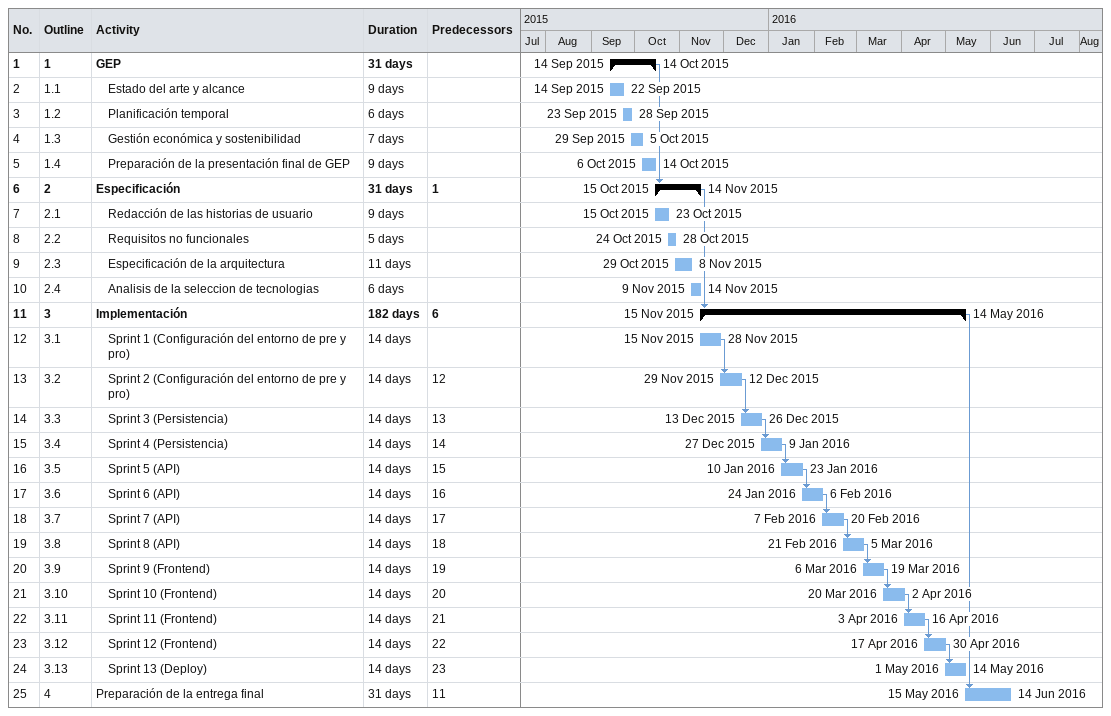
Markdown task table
| ID | WBS | Task | Duration | Start | Finish | Predecessors |
|---|---|---|---|---|---|---|
| 1 | 1 | **GEP** | 31d | 2015-09-14 | 2015-10-14 |  |
| 2 | 1.1 | Estado del arte y alcance | 9d | 2015-09-14 | 2015-09-22 |  |
| 3 | 1.2 | Planificación temporal | 6d | 2015-09-23 | 2015-09-28 |  |
| 4 | 1.3 | Gestión económica y sostenibilidad | 7d | 2015-09-29 | 2015-10-05 |  |
| 5 | 1.4 | Preparación de la presentación final de GEP | 9d | 2015-10-06 | 2015-10-14 |  |
| 6 | 2 | **Especificación** | 31d | 2015-10-15 | 2015-11-14 | 1 |
| 7 | 2.1 | Redacción de las historias de usuario | 9d | 2015-10-15 | 2015-10-23 |  |
| 8 | 2.2 | Requisitos no funcionales | 5d | 2015-10-24 | 2015-10-28 |  |
| 9 | 2.3 | Especificación de la arquitectura | 11d | 2015-10-29 | 2015-11-08 |  |
| 10 | 2.4 | Analisis de la seleccion de tecnologias | 6d | 2015-11-09 | 2015-11-14 |  |
| 11 | 3 | **Implementación** | 182d | 2015-11-15 | 2016-05-14 | 6 |
| 12 | 3.1 | Sprint 1 (Configuración del entorno de pre y pro) | 14d | 2015-11-15 | 2015-11-28 |  |
| 13 | 3.2 | Sprint 2 (Configuración del entorno de pre y pro) | 14d | 2015-11-29 | 2015-12-12 | 12 |
| 14 | 3.3 | Sprint 3 (Persistencia) | 14d | 2015-12-13 | 2015-12-26 | 13 |
| 15 | 3.4 | Sprint 4 (Persistencia) | 14d | 2015-12-27 | 2016-01-09 | 14 |
| 16 | 3.5 | Sprint 5 (API) | 14d | 2016-01-10 | 2016-01-23 | 15 |
| 17 | 3.6 | Sprint 6 (API) | 14d | 2016-01-24 | 2016-02-06 | 16 |
| 18 | 3.7 | Sprint 7 (API) | 14d | 2016-02-07 | 2016-02-20 | 17 |
| 19 | 3.8 | Sprint 8 (API) | 14d | 2016-02-21 | 2016-03-05 | 18 |
| 20 | 3.9 | Sprint 9 (Frontend) | 14d | 2016-03-06 | 2016-03-19 | 19 |
| 21 | 3.10 | Sprint 10 (Frontend) | 14d | 2016-03-20 | 2016-04-02 | 20 |
| 22 | 3.11 | Sprint 11 (Frontend) | 14d | 2016-04-03 | 2016-04-16 | 21 |
| 23 | 3.12 | Sprint 12 (Frontend) | 14d | 2016-04-17 | 2016-04-30 | 22 |
| 24 | 3.13 | Sprint 13 (Deploy) | 14d | 2016-05-01 | 2016-05-14 | 23 |
| 25 | 4 | Preparación de la entrega final | 31d | 2016-05-15 | 2016-06-14 | 11 |
